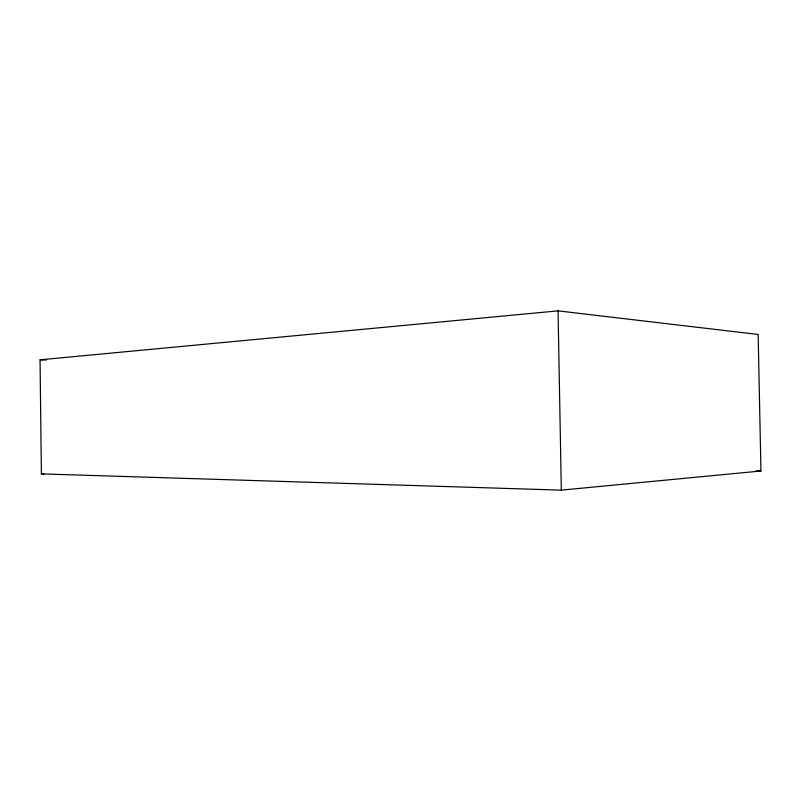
<?xml version="1.0" encoding="UTF-8"?>
<svg xmlns="http://www.w3.org/2000/svg" width="801" height="801" viewBox="0 0 801 801"><rect width="100%" height="100%" fill="white"/><g stroke="black" fill="none" stroke-linecap="round" stroke-linejoin="round"><path stroke-width="1.2" d="M561.311 490.142L760.95 470.998L758.147 334.468L558.067 310.858L40.05 359.819L41.382 473.892L561.311 490.142L558.067 310.858M41.382 473.892L43.875 473.781M755.944 470.918L760.95 470.998M40.05 359.819L46.278 360.05"/></g></svg>
